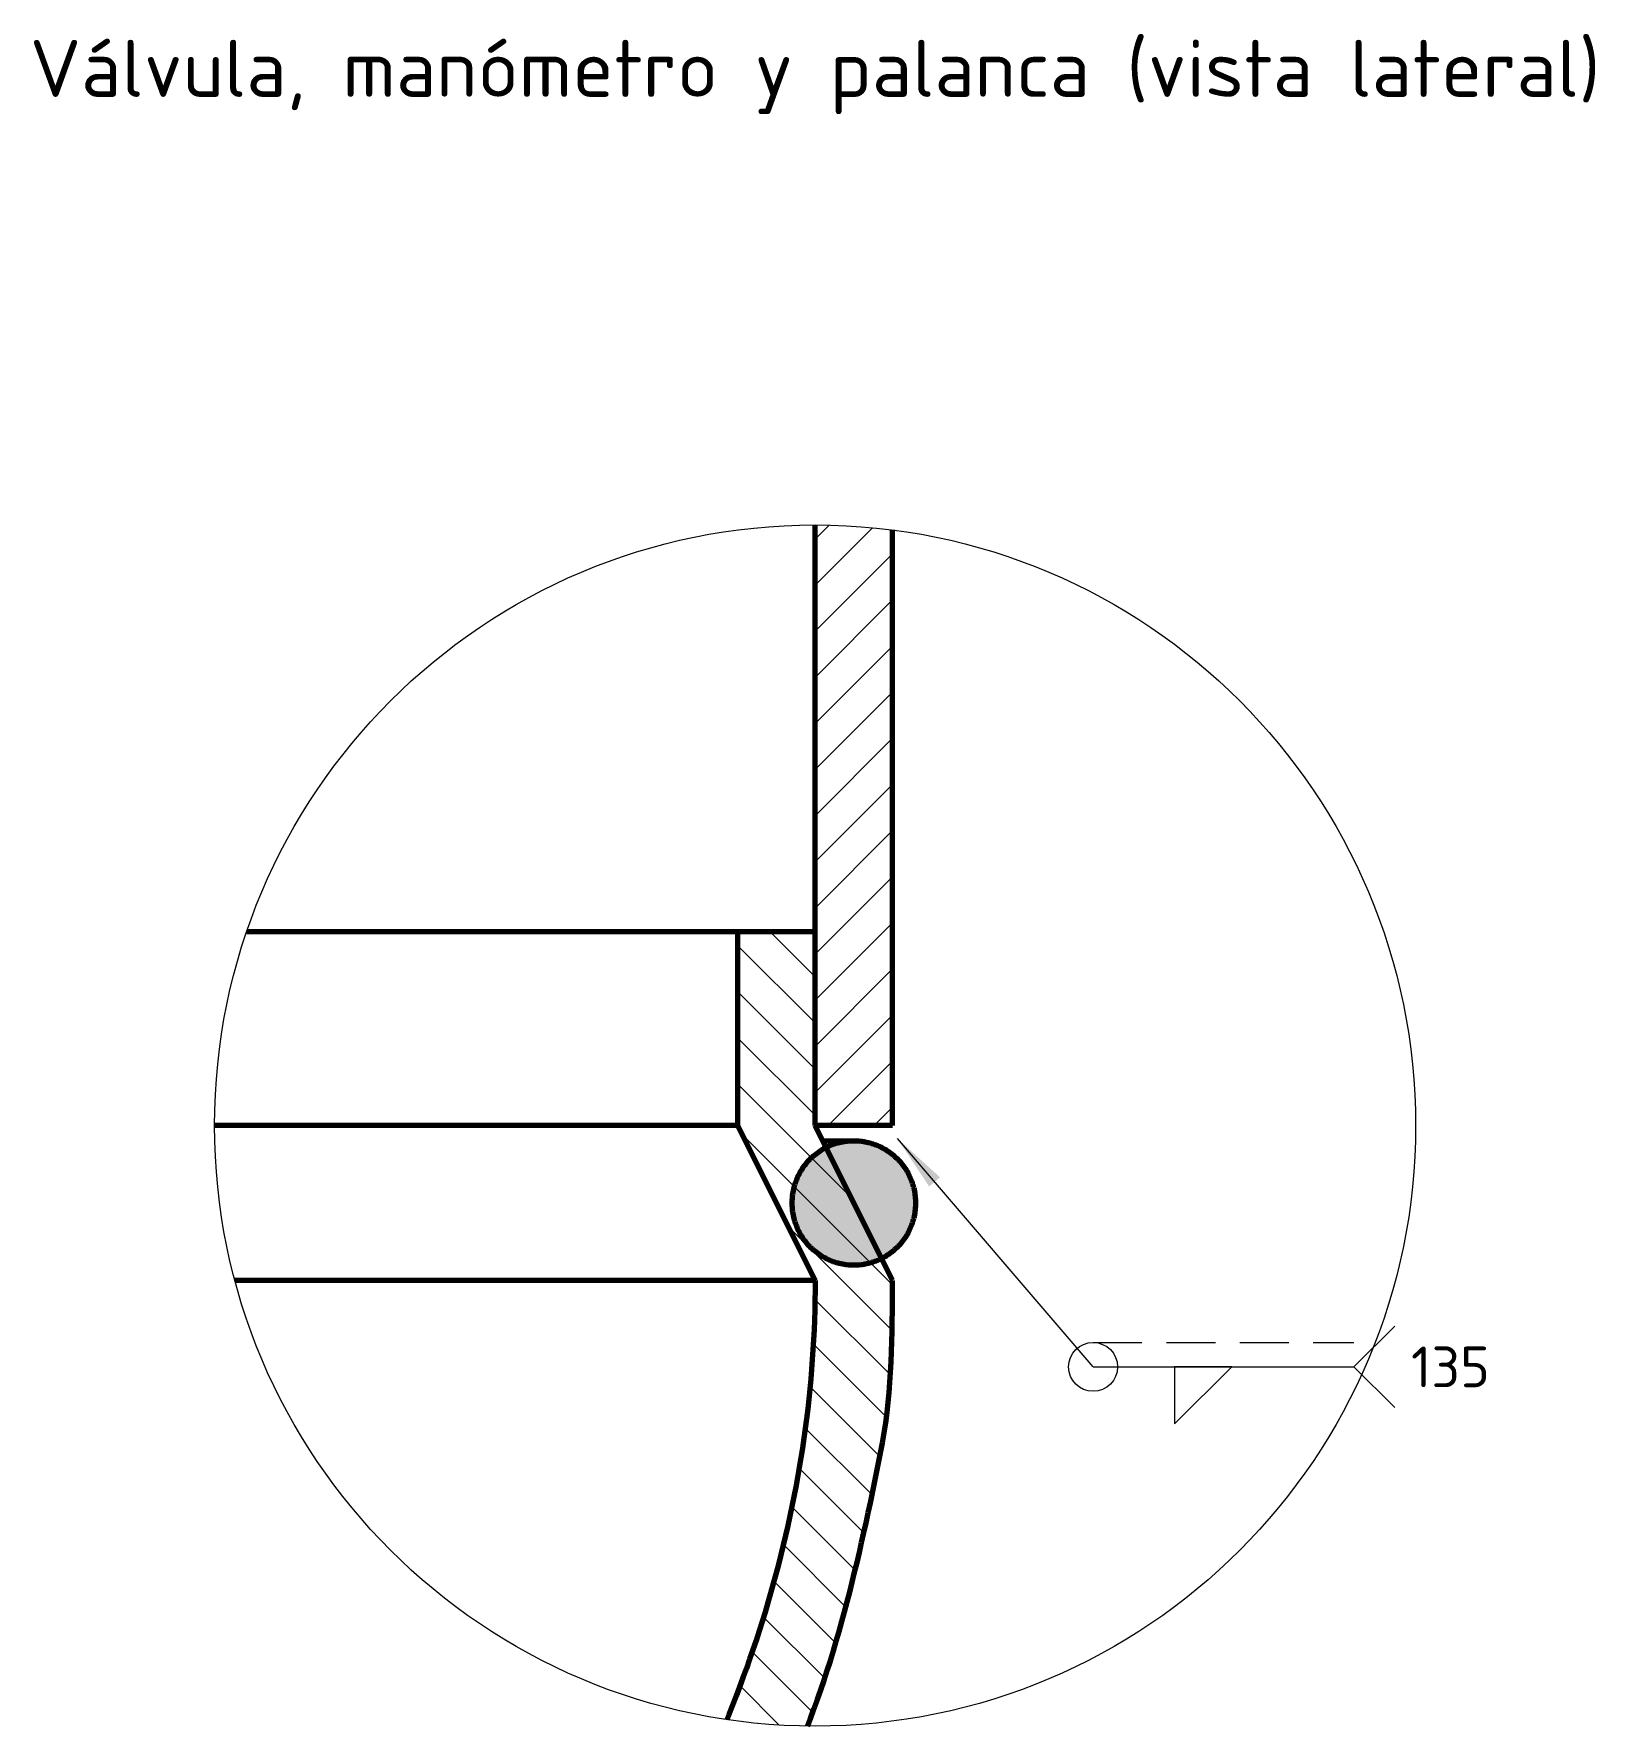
# Model space of a CAD drawing. Header units: millimetres. Extents: x 0 to 2382, y 0 to 420.
# Drawn here: x 881.9 to 977.7, y 203.7 to 307.4 of the extents above; entities that cross this region are included whole.
import ezdxf
from ezdxf.enums import TextEntityAlignment as Align

# ---------------------------------------------------------------- set-up
doc = ezdxf.new("R2010")
doc.units = ezdxf.units.MM
doc.linetypes.add('ISO02-TRAZOS', pattern=[4.5, 3, -1.5])
for name, color, linetype, lineweight in [('01-VISIBLE', 7, 'CONTINUOUS', 70), ('05-RAYADO', 8, 'CONTINUOUS', 18), ('06-TEXTO', 7, 'CONTINUOUS', 25), ('08-FINA', 5, 'CONTINUOUS', 18), ('12-SOLDADURA', 6, 'CONTINUOUS', 18)]:
    doc.layers.add(name, color=color, linetype=linetype, lineweight=lineweight)
doc.styles.add('ISO3098', font='isocpeur.ttf')

msp = doc.modelspace()

# ---------------------------------------------------------------- hatches: boundary and pattern name
at = {"layer": '05-RAYADO'}
h = msp.add_hatch(dxfattribs=at)
h.set_pattern_fill('ANSI31', scale=0.62992)
h.paths.add_polyline_path([(934.583, 240.5), (929.833, 240.5), (929.833, 277.333), (930.737, 277.322), (931.641, 277.289), (932.543, 277.234), (933.444, 277.156), (934.342, 277.056), (934.583, 277.024)])
h = msp.add_hatch(dxfattribs=at)
h.set_pattern_fill('ANSI31', scale=0.62992, angle=90)
h.paths.add_polyline_path([(934.582, 230.375), (934.579, 229.751), (934.574, 229.126), (934.566, 228.502), (934.554, 227.877), (934.539, 227.253), (934.519, 226.628), (934.494, 226.004), (934.463, 225.381), (934.423, 224.757), (934.376, 224.134), (934.317, 223.512), (934.248, 222.892), (934.165, 222.273), (934.071, 221.655), (933.965, 221.04), (933.85, 220.426), (933.729, 219.813), (933.605, 219.201), (933.479, 218.589), (933.352, 217.977), (933.223, 217.366), (933.093, 216.755), (932.96, 216.145), (932.824, 215.535), (932.687, 214.926), (932.546, 214.318), (932.403, 213.71), (932.257, 213.102), (932.107, 212.496), (931.954, 211.89), (931.798, 211.286), (931.638, 210.682), (931.473, 210.079), (931.304, 209.478), (931.131, 208.878), (930.952, 208.279), (930.768, 207.682), (930.578, 207.087), (930.383, 206.494), (930.181, 205.903), (929.974, 205.314), (929.761, 204.727), (929.542, 204.142), (929.361, 203.672), (928.929, 203.678), (928.026, 203.711), (927.124, 203.766), (926.223, 203.844), (925.325, 203.944), (924.429, 204.065), (924.414, 204.068), (924.536, 204.367), (924.761, 204.931), (924.982, 205.497), (925.198, 206.064), (925.41, 206.633), (925.617, 207.204), (925.819, 207.777), (926.017, 208.351), (926.21, 208.926), (926.399, 209.503), (926.583, 210.082), (926.762, 210.662), (926.936, 211.244), (927.105, 211.827), (927.27, 212.411), (927.43, 212.997), (927.585, 213.584), (927.735, 214.173), (927.88, 214.762), (928.02, 215.353), (928.155, 215.945), (928.285, 216.538), (928.41, 217.132), (928.53, 217.727), (928.645, 218.323), (928.755, 218.921), (928.86, 219.519), (928.959, 220.118), (929.053, 220.717), (929.142, 221.318), (929.226, 221.919), (929.304, 222.522), (929.377, 223.124), (929.445, 223.728), (929.507, 224.332), (929.564, 224.936), (929.615, 225.541), (929.661, 226.147), (929.701, 226.753), (929.737, 227.359), (929.766, 227.965), (929.79, 228.572), (929.809, 229.179), (929.823, 229.786), (929.831, 230.393), (929.833, 231), (925.083, 240.5), (925.083, 252.375), (929.833, 252.375), (929.833, 240.5), (934.583, 231)])
h = msp.add_hatch(color=7, dxfattribs=at)
h.dxf.hatch_style = 1
h.paths.add_polyline_path([(936.003, 235.549), (935.987, 235.349), (935.961, 235.151), (935.924, 234.953), (935.877, 234.758), (935.819, 234.566), (935.752, 234.377), (935.674, 234.192), (935.587, 234.011), (935.491, 233.836), (935.385, 233.665), (935.271, 233.5), (935.148, 233.342), (935.017, 233.19), (934.878, 233.045), (934.731, 232.908), (934.578, 232.779), (934.417, 232.658), (934.251, 232.546), (934.079, 232.443), (933.902, 232.348), (933.72, 232.264), (933.534, 232.189), (933.344, 232.124), (933.151, 232.069), (932.956, 232.024), (932.758, 231.99), (932.559, 231.966), (932.359, 231.953), (932.158, 231.95), (931.958, 231.958), (931.758, 231.977), (931.559, 232.006), (931.363, 232.045), (931.168, 232.095), (930.977, 232.155), (930.789, 232.225), (930.605, 232.305), (930.425, 232.394), (930.251, 232.493), (930.082, 232.601), (929.918, 232.718), (929.761, 232.843), (929.611, 232.976), (929.469, 233.117), (929.334, 233.265), (929.206, 233.42), (929.088, 233.582), (928.978, 233.75), (928.876, 233.923), (928.785, 234.101), (928.702, 234.284), (928.63, 234.471), (928.567, 234.662), (928.515, 234.856), (928.473, 235.052), (928.441, 235.25), (928.42, 235.449), (928.41, 235.65), (928.41, 235.85), (928.42, 236.051), (928.441, 236.25), (928.473, 236.448), (928.515, 236.644), (928.567, 236.838), (928.63, 237.029), (928.702, 237.216), (928.785, 237.399), (928.876, 237.577), (928.978, 237.75), (929.088, 237.918), (929.206, 238.08), (929.334, 238.235), (929.469, 238.383), (929.611, 238.524), (929.761, 238.657), (929.918, 238.782), (930.082, 238.899), (930.251, 239.007), (930.425, 239.106), (930.605, 239.195), (930.789, 239.275), (930.977, 239.345), (931.168, 239.405), (931.363, 239.455), (931.559, 239.494), (931.758, 239.523), (931.958, 239.542), (932.158, 239.55), (932.359, 239.547), (932.559, 239.534), (932.758, 239.51), (932.956, 239.476), (933.151, 239.431), (933.344, 239.376), (933.534, 239.311), (933.72, 239.236), (933.902, 239.152), (934.079, 239.057), (934.251, 238.954), (934.417, 238.842), (934.578, 238.721), (934.731, 238.592), (934.878, 238.455), (935.017, 238.31), (935.148, 238.158), (935.271, 238), (935.385, 237.835), (935.491, 237.664), (935.587, 237.489), (935.674, 237.308), (935.752, 237.123), (935.819, 236.934), (935.877, 236.742), (935.924, 236.547), (935.961, 236.349), (935.987, 236.151), (936.003, 235.951), (936.008, 235.75)])
at = {"layer": '08-FINA'}
h = msp.add_hatch(color=7, dxfattribs=at)
h.dxf.hatch_style = 1
h.paths.add_polyline_path([(934.883, 239.7), (936.829, 236.758), (937.493, 237.327)])

# ---------------------------------------------------------------- linework, layer by layer
at = {"layer": '01-VISIBLE'}
for points in [[(929.833, 240.5), (929.833, 277.333)], [(934.583, 240.5), (934.583, 277.024)], [(925.083, 252.375), (924.65, 252.375), (924.216, 252.375), (923.782, 252.375), (923.348, 252.375), (922.915, 252.375), (922.481, 252.375), (922.047, 252.375), (921.613, 252.375), (921.18, 252.375), (920.746, 252.375), (920.312, 252.375), (919.878, 252.375), (919.445, 252.375), (919.011, 252.375), (918.577, 252.375), (918.143, 252.375), (917.71, 252.375), (917.276, 252.375), (916.842, 252.375), (916.408, 252.375), (915.975, 252.375), (915.541, 252.375), (915.107, 252.375), (914.673, 252.375), (914.24, 252.375), (913.806, 252.375), (913.372, 252.375), (912.938, 252.375), (912.505, 252.375), (912.071, 252.375), (911.637, 252.375), (911.203, 252.375), (910.77, 252.375), (910.336, 252.375), (909.902, 252.375), (909.468, 252.375), (909.035, 252.375), (908.601, 252.375), (908.167, 252.375), (907.733, 252.375), (907.3, 252.375), (906.866, 252.375), (906.432, 252.375), (905.998, 252.375), (905.565, 252.375), (905.131, 252.375), (904.697, 252.375), (904.263, 252.375), (903.83, 252.375), (903.396, 252.375), (902.962, 252.375), (902.528, 252.375), (902.095, 252.375), (901.661, 252.375), (901.227, 252.375), (900.793, 252.375), (900.36, 252.375), (899.926, 252.375), (899.492, 252.375), (899.058, 252.375), (898.625, 252.375), (898.191, 252.375), (897.757, 252.375), (897.323, 252.375), (896.89, 252.375), (896.456, 252.375), (896.022, 252.375), (895.588, 252.375), (895.155, 252.375), (894.969, 252.375)], [(929.833, 252.375), (925.083, 252.375)], [(925.083, 252.375), (925.083, 240.5)], [(929.833, 240.5), (929.833, 252.375)], [(925.083, 240.5), (924.65, 240.5), (924.216, 240.5), (923.782, 240.5), (923.348, 240.5), (922.915, 240.5), (922.481, 240.5), (922.047, 240.5), (921.613, 240.5), (921.18, 240.5), (920.746, 240.5), (920.312, 240.5), (919.878, 240.5), (919.445, 240.5), (919.011, 240.5), (918.577, 240.5), (918.143, 240.5), (917.71, 240.5), (917.276, 240.5), (916.842, 240.5), (916.408, 240.5), (915.975, 240.5), (915.541, 240.5), (915.107, 240.5), (914.673, 240.5), (914.24, 240.5), (913.806, 240.5), (913.372, 240.5), (912.938, 240.5), (912.505, 240.5), (912.071, 240.5), (911.637, 240.5), (911.203, 240.5), (910.77, 240.5), (910.336, 240.5), (909.902, 240.5), (909.468, 240.5), (909.035, 240.5), (908.601, 240.5), (908.167, 240.5), (907.733, 240.5), (907.3, 240.5), (906.866, 240.5), (906.432, 240.5), (905.998, 240.5), (905.565, 240.5), (905.131, 240.5), (904.697, 240.5), (904.263, 240.5), (903.83, 240.5), (903.396, 240.5), (902.962, 240.5), (902.528, 240.5), (902.095, 240.5), (901.661, 240.5), (901.227, 240.5), (900.793, 240.5), (900.36, 240.5), (899.926, 240.5), (899.492, 240.5), (899.058, 240.5), (898.625, 240.5), (898.191, 240.5), (897.757, 240.5), (897.323, 240.5), (896.89, 240.5), (896.456, 240.5), (896.022, 240.5), (895.588, 240.5), (895.155, 240.5), (894.721, 240.5), (894.287, 240.5), (893.853, 240.5), (893.42, 240.5), (893, 240.5)], [(925.083, 240.5), (929.833, 231)], [(934.583, 240.5), (929.833, 240.5)], [(934.583, 231), (929.833, 240.5)], [(932.208, 239.55), (932.108, 239.549), (932.008, 239.545), (931.908, 239.538), (931.808, 239.529), (931.708, 239.517), (931.609, 239.502), (931.51, 239.485), (931.412, 239.466), (931.314, 239.443), (931.217, 239.418), (931.12, 239.391), (931.025, 239.361), (930.93, 239.328), (930.836, 239.293), (930.743, 239.256), (930.651, 239.216), (930.56, 239.174), (930.47, 239.129), (930.381, 239.082), (930.294, 239.033), (930.208, 238.981), (930.123, 238.927), (930.04, 238.871), (929.959, 238.812), (929.878, 238.752), (929.8, 238.689), (929.723, 238.625), (929.648, 238.558), (929.575, 238.49), (929.504, 238.419), (929.434, 238.347), (929.367, 238.273), (929.301, 238.197), (929.237, 238.119), (929.176, 238.04), (929.116, 237.959), (929.059, 237.877), (929.004, 237.793), (928.951, 237.708), (928.901, 237.621), (928.853, 237.533), (928.807, 237.444), (928.763, 237.353), (928.722, 237.262), (928.683, 237.169), (928.647, 237.076), (928.613, 236.981), (928.582, 236.886), (928.553, 236.79), (928.527, 236.693), (928.504, 236.596), (928.483, 236.497), (928.464, 236.399), (928.448, 236.3), (928.435, 236.2), (928.425, 236.101), (928.417, 236.001), (928.411, 235.9), (928.409, 235.8), (928.409, 235.7), (928.411, 235.6), (928.417, 235.499), (928.425, 235.399), (928.435, 235.3), (928.448, 235.2), (928.464, 235.101), (928.483, 235.003), (928.504, 234.904), (928.527, 234.807), (928.553, 234.71), (928.582, 234.614), (928.613, 234.519), (928.647, 234.424), (928.683, 234.331), (928.722, 234.238), (928.763, 234.147), (928.807, 234.056), (928.853, 233.967), (928.901, 233.879), (928.951, 233.792), (929.004, 233.707), (929.059, 233.623), (929.116, 233.541), (929.176, 233.46), (929.237, 233.381), (929.301, 233.303), (929.367, 233.227), (929.434, 233.153), (929.504, 233.081), (929.575, 233.01), (929.648, 232.942), (929.723, 232.875), (929.8, 232.811), (929.878, 232.748), (929.959, 232.688), (930.04, 232.629), (930.123, 232.573), (930.208, 232.519), (930.294, 232.467), (930.381, 232.418), (930.47, 232.371), (930.56, 232.326), (930.651, 232.284), (930.743, 232.244), (930.836, 232.207), (930.93, 232.172), (931.025, 232.139), (931.12, 232.109), (931.217, 232.082), (931.314, 232.057), (931.412, 232.034), (931.51, 232.015), (931.609, 231.998), (931.708, 231.983), (931.808, 231.971), (931.908, 231.962), (932.008, 231.955), (932.108, 231.951), (932.208, 231.95)], [(932.208, 239.55), (931.892, 239.55), (931.575, 239.55), (931.259, 239.55), (930.942, 239.55), (930.625, 239.55), (930.308, 239.55)], [(936.008, 235.75), (936.007, 235.851), (936.003, 235.952), (935.996, 236.053), (935.987, 236.154), (935.975, 236.254), (935.96, 236.354), (935.943, 236.454), (935.922, 236.553), (935.9, 236.652), (935.874, 236.75), (935.847, 236.847), (935.816, 236.943), (935.783, 237.039), (935.747, 237.134), (935.709, 237.228), (935.669, 237.32), (935.626, 237.412), (935.58, 237.502), (935.532, 237.591), (935.482, 237.679), (935.43, 237.766), (935.375, 237.851), (935.318, 237.934), (935.259, 238.016), (935.197, 238.097), (935.134, 238.175), (935.068, 238.252), (935, 238.328), (934.931, 238.401), (934.859, 238.473), (934.786, 238.542), (934.711, 238.61), (934.634, 238.675), (934.555, 238.739), (934.475, 238.8), (934.393, 238.86), (934.309, 238.917), (934.224, 238.971), (934.137, 239.024), (934.05, 239.074), (933.96, 239.122), (933.87, 239.167), (933.779, 239.21), (933.686, 239.251), (933.592, 239.289), (933.497, 239.325), (933.402, 239.358), (933.305, 239.388), (933.208, 239.416), (933.11, 239.441), (933.012, 239.464), (932.912, 239.484), (932.813, 239.502), (932.713, 239.516), (932.612, 239.528), (932.512, 239.538), (932.411, 239.545), (932.309, 239.549), (932.208, 239.55)], [(932.208, 231.95), (932.309, 231.951), (932.411, 231.955), (932.512, 231.962), (932.612, 231.972), (932.713, 231.984), (932.813, 231.998), (932.912, 232.016), (933.012, 232.036), (933.11, 232.059), (933.208, 232.084), (933.305, 232.112), (933.402, 232.142), (933.497, 232.175), (933.592, 232.211), (933.686, 232.249), (933.779, 232.29), (933.87, 232.333), (933.96, 232.378), (934.05, 232.426), (934.137, 232.476), (934.224, 232.529), (934.309, 232.583), (934.393, 232.64), (934.475, 232.7), (934.555, 232.761), (934.634, 232.825), (934.711, 232.89), (934.786, 232.958), (934.859, 233.027), (934.931, 233.099), (935, 233.172), (935.068, 233.248), (935.134, 233.325), (935.197, 233.403), (935.259, 233.484), (935.318, 233.566), (935.375, 233.649), (935.43, 233.734), (935.482, 233.821), (935.532, 233.909), (935.58, 233.998), (935.626, 234.088), (935.669, 234.18), (935.709, 234.272), (935.747, 234.366), (935.783, 234.461), (935.816, 234.557), (935.847, 234.653), (935.874, 234.75), (935.9, 234.848), (935.922, 234.947), (935.943, 235.046), (935.96, 235.146), (935.975, 235.246), (935.987, 235.346), (935.996, 235.447), (936.003, 235.548), (936.007, 235.649), (936.008, 235.75)], [(929.833, 231), (929.388, 231), (928.942, 231), (928.496, 231), (928.051, 231), (927.605, 231), (927.16, 231), (926.714, 231), (926.268, 231), (925.823, 231), (925.377, 231), (924.931, 231), (924.486, 231), (924.04, 231), (923.595, 231), (923.149, 231), (922.703, 231), (922.258, 231), (921.812, 231), (921.366, 231), (920.921, 231), (920.475, 231), (920.03, 231), (919.584, 231), (919.138, 231), (918.693, 231), (918.247, 231), (917.801, 231), (917.356, 231), (916.91, 231), (916.465, 231), (916.019, 231), (915.573, 231), (915.128, 231), (914.682, 231), (914.236, 231), (913.791, 231), (913.345, 231), (912.9, 231), (912.454, 231), (912.008, 231), (911.563, 231), (911.117, 231), (910.671, 231), (910.226, 231), (909.78, 231), (909.335, 231), (908.889, 231), (908.443, 231), (907.998, 231), (907.552, 231), (907.106, 231), (906.661, 231), (906.215, 231), (905.77, 231), (905.324, 231), (904.878, 231), (904.433, 231), (903.987, 231), (903.541, 231), (903.096, 231), (902.65, 231), (902.205, 231), (901.759, 231), (901.313, 231), (900.868, 231), (900.422, 231), (899.976, 231), (899.531, 231), (899.085, 231), (898.64, 231), (898.194, 231), (897.748, 231), (897.303, 231), (896.857, 231), (896.411, 231), (895.966, 231), (895.52, 231), (895.075, 231), (894.629, 231), (894.249, 231)], [(929.833, 231), (929.831, 230.393), (929.823, 229.786), (929.809, 229.179), (929.79, 228.572), (929.766, 227.965), (929.737, 227.359), (929.701, 226.753), (929.661, 226.147), (929.615, 225.541), (929.564, 224.936), (929.507, 224.332), (929.445, 223.728), (929.377, 223.124), (929.304, 222.522), (929.226, 221.919), (929.142, 221.318), (929.053, 220.717), (928.959, 220.118), (928.86, 219.519), (928.755, 218.921), (928.645, 218.323), (928.53, 217.727), (928.41, 217.132), (928.285, 216.538), (928.155, 215.945), (928.02, 215.353), (927.88, 214.762), (927.735, 214.173), (927.585, 213.584), (927.43, 212.997), (927.27, 212.411), (927.105, 211.827), (926.936, 211.244), (926.762, 210.662), (926.583, 210.082), (926.399, 209.503), (926.21, 208.926), (926.017, 208.351), (925.819, 207.777), (925.617, 207.204), (925.41, 206.633), (925.198, 206.064), (924.982, 205.497), (924.761, 204.931), (924.536, 204.367), (924.414, 204.068)], [(929.361, 203.672), (929.542, 204.142), (929.761, 204.727), (929.974, 205.314), (930.181, 205.903), (930.383, 206.494), (930.578, 207.087), (930.768, 207.682), (930.952, 208.279), (931.131, 208.878), (931.304, 209.478), (931.473, 210.079), (931.638, 210.682), (931.798, 211.286), (931.954, 211.89), (932.107, 212.496), (932.257, 213.102), (932.403, 213.71), (932.546, 214.318), (932.687, 214.926), (932.824, 215.535), (932.96, 216.145), (933.093, 216.755), (933.223, 217.366), (933.352, 217.977), (933.479, 218.589), (933.605, 219.201), (933.729, 219.813), (933.85, 220.426), (933.965, 221.04), (934.071, 221.655), (934.165, 222.273), (934.248, 222.892), (934.317, 223.512), (934.376, 224.134), (934.423, 224.757), (934.463, 225.381), (934.494, 226.004), (934.519, 226.628), (934.539, 227.253), (934.554, 227.877), (934.566, 228.502), (934.574, 229.126), (934.579, 229.751), (934.582, 230.375), (934.583, 231)]]:
    msp.add_lwpolyline(points, dxfattribs=at)
at = {"layer": '08-FINA'}
msp.add_circle((929.833, 240.5), 36.833, dxfattribs=at)
at = {"layer": '12-SOLDADURA'}
for p, q in [((946.883, 225.7), (934.883, 239.7)), ((962.883, 225.7), (965.383, 228.2)), ((946.883, 225.7), (962.883, 225.7)), ((962.883, 225.7), (965.383, 223.2))]:
    msp.add_line(p, q, dxfattribs=at)
at = {"layer": '12-SOLDADURA', "linetype": 'ISO02-TRAZOS'}
msp.add_line((946.883, 227.2), (962.883, 227.2), dxfattribs=at)
at = {"layer": '12-SOLDADURA'}
msp.add_lwpolyline([(951.883, 225.7), (951.883, 222.2), (955.383, 225.7)], close=True, dxfattribs=at)
msp.add_circle((946.883, 225.7), 1.5, dxfattribs=at)

# ---------------------------------------------------------------- texts
at = {"layer": '06-TEXTO', "style": 'ISO3098'}
msp.add_text('Válvula, manómetro y palanca (vista lateral)', height=3.5, dxfattribs=at).set_placement((929.833, 305.333), align=Align.MIDDLE_CENTER)
at = {"layer": '12-SOLDADURA', "style": 'ISO3098'}
msp.add_text('135', height=2.5, dxfattribs=at).set_placement((966.383, 225.7), align=Align.MIDDLE_LEFT)

doc.saveas('drawing.dxf')
